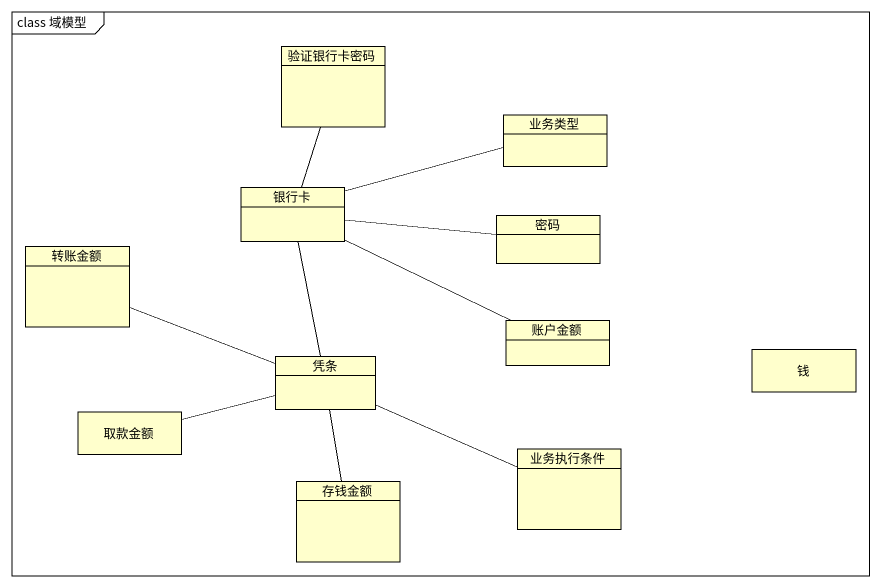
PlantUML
@startuml
mainframe class 域模型
hide circle
hide empty members
class 验证银行卡密码
class 业务类型
class 银行卡
class 转账金额
class 密码
class 凭条
class 账户金额
class 钱
class 取款金额
class 业务执行条件
class 存钱金额
验证银行卡密码 -- 银行卡
银行卡 -right- 业务类型
银行卡 -right- 密码
银行卡 -- 凭条
银行卡 -right- 账户金额
转账金额 -right- 凭条
凭条 -left- 取款金额
凭条 -right- 业务执行条件
存钱金额 -up- 凭条
@enduml
